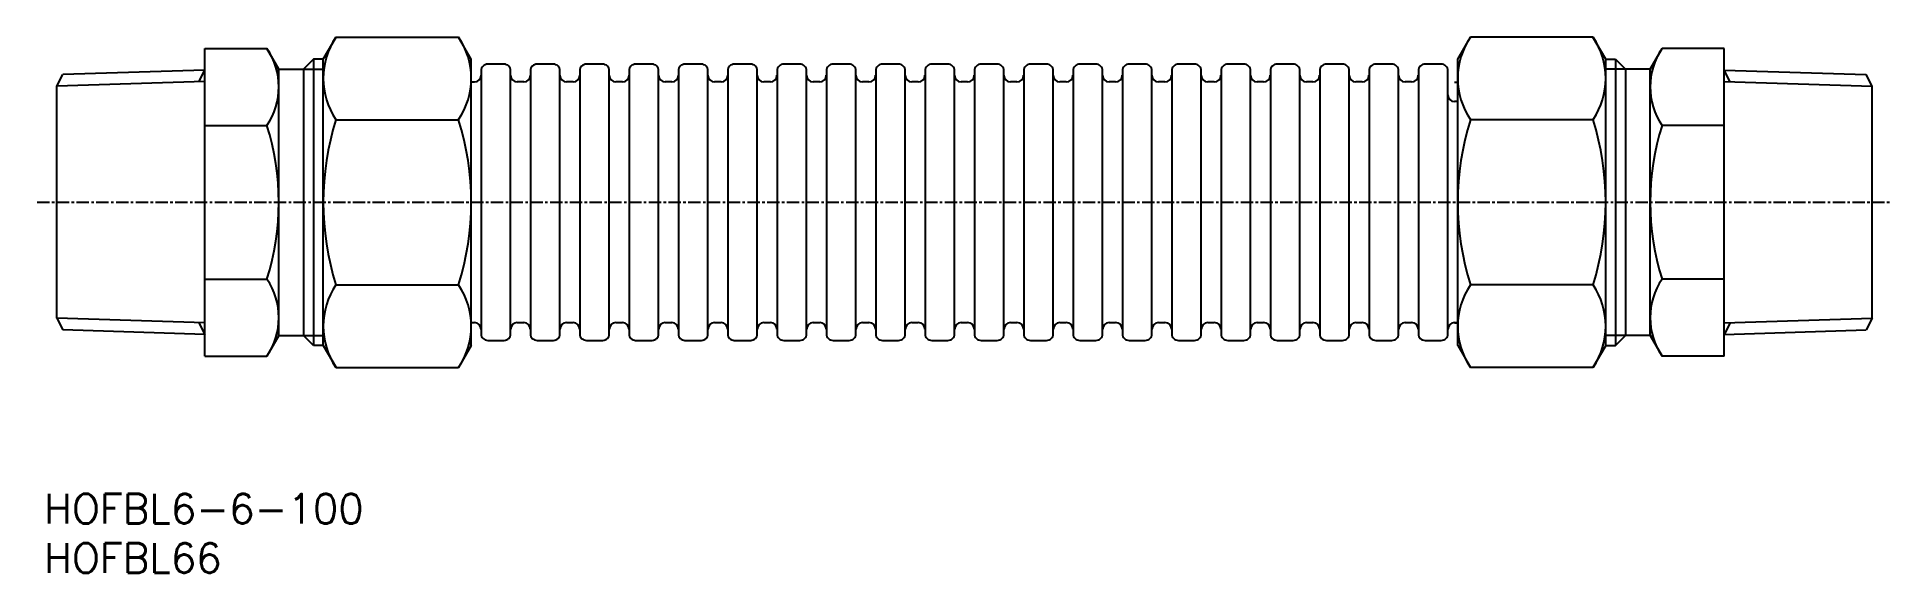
# Model space of a CAD drawing. Extents: x 54 to 242, y 67 to 122.
import ezdxf
from ezdxf.enums import TextEntityAlignment as Align

# ---------------------------------------------------------------- set-up
doc = ezdxf.new("R2010")
doc.units = 0
doc.linetypes.add('CENTER', pattern=[2, 1.25, -0.25, 0.25, -0.25])
doc.layers.get('0').update_dxf_attribs({"linetype": 'CONTINUOUS'})
doc.layers.add('CENTER', color=1, linetype='CENTER')
doc.styles.get("Standard").update_dxf_attribs({"font": 'txt.shx', "bigfont": 'extfont.shx'})

msp = doc.modelspace()

# ---------------------------------------------------------------- linework, layer by layer
at = {"color": 7, "linetype": 'CONTINUOUS'}
for p, q in [((71.5, 120.59), (77.79, 120.59)), ((71.5, 89.41), (71.5, 120.59)), ((79, 118.5), (77.79, 120.59)), ((83.5, 119.5), (84.8, 121.74)), ((84.8, 121.74), (97.2, 121.74)), ((98.5, 119.5), (97.2, 121.74)), ((198.5, 119.5), (199.8, 121.74)), ((212.2, 121.74), (199.8, 121.74)), ((213.5, 119.5), (212.2, 121.74)), ((218, 118.5), (219.21, 120.59)), ((225.5, 120.59), (219.21, 120.59)), ((225.5, 89.41), (225.5, 120.59)), ((79, 91.5), (79, 118.5)), ((79, 91.5), (79, 118.5)), ((79, 118.5), (81.5, 118.5)), ((82.5, 119.5), (81.5, 118.5)), ((81.5, 118.5), (83.5, 118.5)), ((81.5, 118.5), (81.5, 91.5)), ((83.5, 119.5), (82.5, 119.5)), ((82.5, 119.5), (82.5, 90.5)), ((83.5, 90.5), (83.5, 119.5)), ((98.5, 90.5), (98.5, 119.5)), ((98.5, 90.5), (98.5, 119.5)), ((198.5, 90.5), (198.5, 119.5)), ((198.5, 90.5), (198.5, 119.5)), ((213.5, 119.5), (214.5, 119.5)), ((213.5, 90.5), (213.5, 119.5)), ((215.5, 118.5), (213.5, 118.5)), ((214.5, 119.5), (214.5, 90.5)), ((214.5, 119.5), (215.5, 118.5)), ((215.5, 118.5), (215.5, 91.5)), ((218, 118.5), (215.5, 118.5)), ((218, 91.5), (218, 118.5)), ((218, 91.5), (218, 118.5)), ((56.5, 116.76), (57.11, 117.94)), ((56.5, 93.24), (56.5, 116.76)), ((71.5, 118.39), (57.11, 117.94)), ((98.83, 117.19), (98.5, 117.19)), ((103.83, 117.2), (103.17, 117.2)), ((108.83, 117.2), (108.17, 117.2)), ((113.83, 117.2), (113.17, 117.2)), ((118.83, 117.2), (118.17, 117.2)), ((123.83, 117.2), (123.17, 117.2)), ((128.82, 117.2), (128.17, 117.2)), ((133.82, 117.2), (133.17, 117.2)), ((138.82, 117.2), (138.17, 117.2)), ((143.82, 117.2), (143.17, 117.2)), ((148.82, 117.2), (148.17, 117.2)), ((153.82, 117.2), (153.17, 117.2)), ((158.82, 117.2), (158.17, 117.2)), ((163.82, 117.2), (163.17, 117.2)), ((168.82, 117.2), (168.17, 117.2)), ((173.82, 117.2), (173.17, 117.2)), ((178.82, 117.2), (178.17, 117.2)), ((183.82, 117.2), (183.17, 117.2)), ((188.82, 117.2), (188.17, 117.2)), ((193.82, 117.2), (193.17, 117.2)), ((198.17, 117.19), (198.5, 117.19)), ((225.5, 118.39), (239.89, 117.94)), ((240.5, 116.76), (239.89, 117.94)), ((240.5, 93.24), (240.5, 116.76)), ((198.5, 115.2), (198.17, 115.2)), ((84.8, 113.37), (97.2, 113.37)), ((212.2, 113.37), (199.8, 113.37)), ((71.5, 112.79), (77.79, 112.79)), ((225.5, 112.79), (219.21, 112.79)), ((71.5, 97.21), (77.79, 97.21)), ((84.8, 96.63), (97.2, 96.63)), ((212.2, 96.63), (199.8, 96.63)), ((225.5, 97.21), (219.21, 97.21)), ((56.5, 93.24), (57.11, 92.06)), ((98.83, 92.79), (98.5, 92.79)), ((103.83, 92.8), (103.17, 92.8)), ((108.83, 92.8), (108.17, 92.8)), ((113.83, 92.8), (113.17, 92.8)), ((118.83, 92.8), (118.17, 92.8)), ((123.83, 92.8), (123.17, 92.8)), ((128.82, 92.8), (128.17, 92.8)), ((133.82, 92.8), (133.17, 92.8)), ((138.82, 92.8), (138.17, 92.8)), ((143.82, 92.8), (143.17, 92.8)), ((148.82, 92.8), (148.17, 92.8)), ((153.82, 92.8), (153.17, 92.8)), ((158.82, 92.8), (158.17, 92.8)), ((163.82, 92.8), (163.17, 92.8)), ((168.82, 92.8), (168.17, 92.8)), ((173.82, 92.8), (173.17, 92.8)), ((178.82, 92.8), (178.17, 92.8)), ((183.82, 92.8), (183.17, 92.8)), ((188.82, 92.8), (188.17, 92.8)), ((193.82, 92.8), (193.17, 92.8)), ((198.5, 92.79), (198.17, 92.79)), ((198.17, 92.79), (198.5, 92.79)), ((240.5, 93.24), (239.89, 92.06)), ((71.5, 91.61), (57.11, 92.06)), ((79, 91.5), (77.79, 89.41)), ((79, 91.5), (81.5, 91.5)), ((82.5, 90.5), (81.5, 91.5)), ((81.5, 91.5), (83.5, 91.5)), ((83.5, 90.5), (82.5, 90.5)), ((83.5, 90.5), (84.8, 88.26)), ((98.5, 90.5), (97.2, 88.26)), ((198.5, 90.5), (199.8, 88.26)), ((213.5, 90.5), (212.2, 88.26)), ((215.5, 91.5), (213.5, 91.5)), ((213.5, 90.5), (214.5, 90.5)), ((214.5, 90.5), (215.5, 91.5)), ((218, 91.5), (215.5, 91.5)), ((218, 91.5), (219.21, 89.41)), ((225.5, 91.61), (239.89, 92.06)), ((71.5, 89.41), (77.79, 89.41)), ((225.5, 89.41), (219.21, 89.41)), ((84.8, 88.26), (97.2, 88.26)), ((212.2, 88.26), (199.8, 88.26))]:
    msp.add_line(p, q, dxfattribs=at)
at = {"color": 3, "linetype": 'CONTINUOUS'}
for p, q in [((71.5, 117.23), (56.5, 116.76)), ((70.89, 117.21), (71.5, 118.39)), ((226.11, 117.21), (225.5, 118.39)), ((225.5, 117.23), (240.5, 116.76)), ((71.5, 92.77), (56.5, 93.24)), ((70.89, 92.79), (71.5, 91.61)), ((225.5, 92.77), (240.5, 93.24)), ((226.11, 92.79), (225.5, 91.61))]:
    msp.add_line(p, q, dxfattribs=at)
at = {"color": 7, "linetype": 'CONTINUOUS'}
for points in [[(101.83, 91, 0.414214), (102.5, 91.67), (102.5, 118.33, 0.414214), (101.83, 119), (100.17, 119, 0.414214), (99.5, 118.33), (99.5, 91.67, 0.414214), (100.17, 91)], [(106.83, 91, 0.414214), (107.5, 91.67), (107.5, 118.33, 0.414214), (106.83, 119), (105.17, 119, 0.414214), (104.5, 118.33), (104.5, 91.67, 0.414214), (105.17, 91)], [(111.83, 91, 0.414214), (112.5, 91.67), (112.5, 118.33, 0.414214), (111.83, 119), (110.17, 119, 0.414214), (109.5, 118.33), (109.5, 91.67, 0.414214), (110.17, 91)], [(116.83, 91, 0.414214), (117.5, 91.67), (117.5, 118.33, 0.414214), (116.83, 119), (115.17, 119, 0.414214), (114.5, 118.33), (114.5, 91.67, 0.414214), (115.17, 91)], [(121.83, 91, 0.414214), (122.5, 91.67), (122.5, 118.33, 0.414214), (121.83, 119), (120.17, 119, 0.414214), (119.5, 118.33), (119.5, 91.67, 0.414214), (120.17, 91)], [(126.83, 91, 0.414214), (127.5, 91.67), (127.5, 118.33, 0.414214), (126.83, 119), (125.17, 119, 0.414214), (124.5, 118.33), (124.5, 91.67, 0.414214), (125.17, 91)], [(131.82, 91, 0.414214), (132.5, 91.67), (132.5, 118.33, 0.414214), (131.82, 119), (130.18, 119, 0.414214), (129.5, 118.33), (129.5, 91.67, 0.414214), (130.18, 91)], [(136.82, 91, 0.414214), (137.5, 91.67), (137.5, 118.33, 0.414214), (136.82, 119), (135.18, 119, 0.414214), (134.5, 118.33), (134.5, 91.67, 0.414214), (135.18, 91)], [(141.82, 91, 0.414214), (142.5, 91.67), (142.5, 118.33, 0.414214), (141.82, 119), (140.18, 119, 0.414214), (139.5, 118.33), (139.5, 91.67, 0.414214), (140.18, 91)], [(146.82, 91, 0.414214), (147.5, 91.67), (147.5, 118.33, 0.414214), (146.82, 119), (145.18, 119, 0.414214), (144.5, 118.33), (144.5, 91.67, 0.414214), (145.18, 91)], [(151.82, 91, 0.414214), (152.5, 91.67), (152.5, 118.33, 0.414214), (151.82, 119), (150.18, 119, 0.414214), (149.5, 118.33), (149.5, 91.67, 0.414214), (150.18, 91)], [(156.82, 91, 0.414214), (157.5, 91.67), (157.5, 118.33, 0.414214), (156.82, 119), (155.18, 119, 0.414214), (154.5, 118.33), (154.5, 91.67, 0.414214), (155.18, 91)], [(161.82, 91, 0.414214), (162.5, 91.67), (162.5, 118.33, 0.414214), (161.82, 119), (160.18, 119, 0.414214), (159.5, 118.33), (159.5, 91.67, 0.414214), (160.18, 91)], [(166.82, 91, 0.414214), (167.5, 91.67), (167.5, 118.33, 0.414214), (166.82, 119), (165.18, 119, 0.414214), (164.5, 118.33), (164.5, 91.67, 0.414214), (165.18, 91)], [(171.82, 91, 0.414214), (172.5, 91.67), (172.5, 118.33, 0.414214), (171.82, 119), (170.18, 119, 0.414214), (169.5, 118.33), (169.5, 91.67, 0.414214), (170.18, 91)], [(176.82, 91, 0.414214), (177.5, 91.67), (177.5, 118.33, 0.414214), (176.82, 119), (175.18, 119, 0.414214), (174.5, 118.33), (174.5, 91.67, 0.414214), (175.18, 91)], [(181.82, 91, 0.414214), (182.5, 91.67), (182.5, 118.33, 0.414214), (181.82, 119), (180.18, 119, 0.414214), (179.5, 118.33), (179.5, 91.67, 0.414214), (180.18, 91)], [(186.82, 91, 0.414214), (187.5, 91.67), (187.5, 118.33, 0.414214), (186.82, 119), (185.18, 119, 0.414214), (184.5, 118.33), (184.5, 91.67, 0.414214), (185.18, 91)], [(191.82, 91, 0.414214), (192.5, 91.67), (192.5, 118.33, 0.414214), (191.82, 119), (190.18, 119, 0.414214), (189.5, 118.33), (189.5, 91.67, 0.414214), (190.18, 91)], [(196.82, 91, 0.414214), (197.5, 91.67), (197.5, 118.33, 0.414214), (196.82, 119), (195.18, 119, 0.414214), (194.5, 118.33), (194.5, 91.67, 0.414214), (195.18, 91)]]:
    msp.add_lwpolyline(points, format="xyb", close=True, dxfattribs=at)
for centre, radius, start, end in [((72.1, 116.69), 6.9, 325.6157, 34.3843), ((90.91, 117.56), 7.41, 145.6157, 214.3843), ((91.09, 117.56), 7.41, 325.6157, 34.3843), ((205.91, 117.56), 7.41, 145.6157, 214.3843), ((206.09, 117.56), 7.41, 325.6157, 34.3843), ((224.9, 116.69), 6.9, 145.6157, 214.3843), ((98.83, 117.88), 0.675, 270, 0), ((103.17, 117.88), 0.675, 180, 270), ((103.83, 117.88), 0.675, 270, 0), ((108.17, 117.88), 0.675, 180, 270), ((108.83, 117.88), 0.675, 270, 0), ((113.17, 117.88), 0.675, 180, 270), ((113.83, 117.88), 0.675, 270, 0), ((118.17, 117.88), 0.675, 180, 270), ((118.83, 117.88), 0.675, 270, 0), ((123.17, 117.88), 0.675, 180, 270), ((123.83, 117.88), 0.675, 270, 0), ((128.17, 117.88), 0.675, 180, 270), ((128.82, 117.88), 0.675, 270, 0), ((133.17, 117.88), 0.675, 180, 270), ((133.82, 117.88), 0.675, 270, 0), ((138.17, 117.88), 0.675, 180, 270), ((138.82, 117.88), 0.675, 270, 0), ((143.17, 117.88), 0.675, 180, 270), ((143.82, 117.88), 0.675, 270, 0), ((148.17, 117.88), 0.675, 180, 270), ((148.82, 117.88), 0.675, 270, 0), ((153.17, 117.88), 0.675, 180, 270), ((153.82, 117.88), 0.675, 270, 0), ((158.17, 117.88), 0.675, 180, 270), ((158.82, 117.88), 0.675, 270, 0), ((163.17, 117.88), 0.675, 180, 270), ((163.82, 117.88), 0.675, 270, 0), ((168.17, 117.88), 0.675, 180, 270), ((168.82, 117.88), 0.675, 270, 0), ((173.17, 117.88), 0.675, 180, 270), ((173.82, 117.88), 0.675, 270, 0), ((178.17, 117.88), 0.675, 180, 270), ((178.82, 117.88), 0.675, 270, 0), ((183.17, 117.88), 0.675, 180, 270), ((183.82, 117.88), 0.675, 270, 0), ((188.17, 117.88), 0.675, 180, 270), ((188.82, 117.88), 0.675, 270, 0), ((193.17, 117.88), 0.675, 180, 270), ((193.82, 117.88), 0.675, 270, 0), ((198.17, 115.88), 0.675, 180, 270), ((111.2, 105), 27.7, 162.412, 197.588), ((70.8, 105), 27.7, 342.412, 17.588), ((226.2, 105), 27.7, 162.412, 197.588), ((185.8, 105), 27.7, 342.412, 17.588), ((53.21, 105), 25.79, 342.412, 17.588), ((243.79, 105), 25.79, 162.412, 197.588), ((72.1, 93.31), 6.9, 325.6157, 34.3843), ((90.91, 92.44), 7.41, 145.6157, 214.3843), ((91.09, 92.44), 7.41, 325.6157, 34.3843), ((205.91, 92.44), 7.41, 145.6157, 214.3843), ((206.09, 92.44), 7.41, 325.6157, 34.3843), ((224.9, 93.31), 6.9, 145.6157, 214.3843), ((98.83, 92.13), 0.675, 0, 90), ((103.17, 92.13), 0.675, 90, 180), ((103.83, 92.13), 0.675, 0, 90), ((108.17, 92.13), 0.675, 90, 180), ((108.83, 92.13), 0.675, 0, 90), ((113.17, 92.13), 0.675, 90, 180), ((113.83, 92.13), 0.675, 0, 90), ((118.17, 92.13), 0.675, 90, 180), ((118.83, 92.13), 0.675, 0, 90), ((123.17, 92.13), 0.675, 90, 180), ((123.83, 92.13), 0.675, 0, 90), ((128.17, 92.13), 0.675, 90, 180), ((128.82, 92.13), 0.675, 0, 90), ((133.17, 92.13), 0.675, 90, 180), ((133.82, 92.13), 0.675, 0, 90), ((138.17, 92.13), 0.675, 90, 180), ((138.82, 92.13), 0.675, 0, 90), ((143.17, 92.13), 0.675, 90, 180), ((143.82, 92.13), 0.675, 0, 90), ((148.17, 92.13), 0.675, 90, 180), ((148.82, 92.13), 0.675, 0, 90), ((153.17, 92.13), 0.675, 90, 180), ((153.82, 92.13), 0.675, 0, 90), ((158.17, 92.13), 0.675, 90, 180), ((158.82, 92.13), 0.675, 0, 90), ((163.17, 92.13), 0.675, 90, 180), ((163.82, 92.13), 0.675, 0, 90), ((168.17, 92.13), 0.675, 90, 180), ((168.82, 92.13), 0.675, 0, 90), ((173.17, 92.13), 0.675, 90, 180), ((173.82, 92.13), 0.675, 0, 90), ((178.17, 92.13), 0.675, 90, 180), ((178.82, 92.13), 0.675, 0, 90), ((183.17, 92.13), 0.675, 90, 180), ((183.82, 92.13), 0.675, 0, 90), ((188.17, 92.13), 0.675, 90, 180), ((188.82, 92.13), 0.675, 0, 90), ((193.17, 92.13), 0.675, 90, 180), ((193.82, 92.13), 0.675, 0, 90), ((198.17, 92.13), 0.675, 90, 180)]:
    msp.add_arc(centre, radius, start, end, dxfattribs=at)
at = {"layer": 'CENTER', "color": 1, "linetype": 'CENTER'}
msp.add_line((54.5, 105), (242.5, 105), dxfattribs=at)

# ---------------------------------------------------------------- texts
at = {"color": 7, "linetype": 'CONTINUOUS'}
for s, p in [('HOFBL6-6-100', (55.2, 73.94)), ('HOFBL66', (55.2, 68.94))]:
    msp.add_text(s, height=3, dxfattribs=at).set_placement(p, align=Align.MIDDLE_LEFT)

doc.saveas('drawing.dxf')
